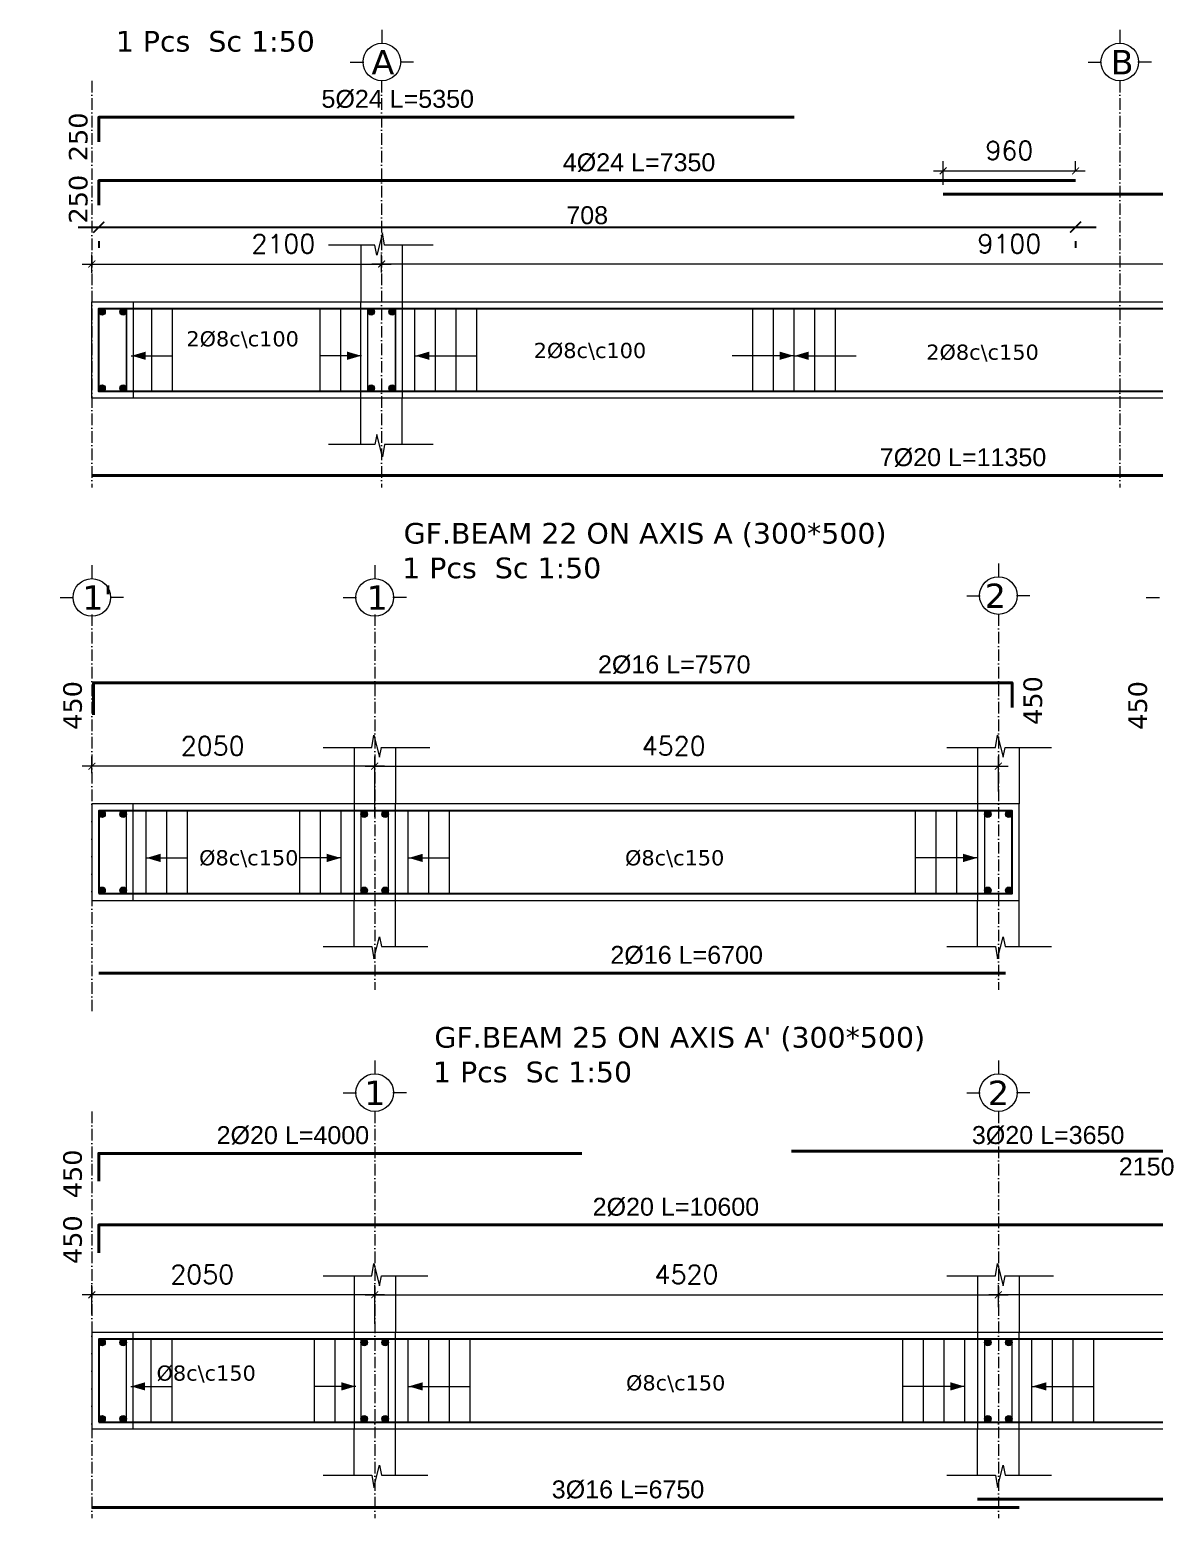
# Model space of a CAD drawing. Header units: inches. Extents: x -26151 to 62940, y -10194 to 246332.
# Drawn here: x 884 to 1699, y 113458 to 114537 of the extents above; entities that cross this region are included whole.
import ezdxf

# ---------------------------------------------------------------- set-up
doc = ezdxf.new("R2010")
doc.units = ezdxf.units.IN
doc.header["$LTSCALE"] = 0.7
doc.header["$MEASUREMENT"] = 0
doc.linetypes.add('ACAD_ISO10W100', pattern=[18, 12, -3, 0, -3])
doc.layers.get('0').update_dxf_attribs({"lineweight": 13})
doc.layers.get('Defpoints').update_dxf_attribs({"lineweight": 5})
for name, color, linetype, lineweight in [('axis', 254, 'ACAD_ISO10W100', 9), ('BEAM FRAME', 5, 'Continuous', 18), ('COLUMN', 4, 'Continuous', 20), ('elevline', 30, 'Continuous', 20), ('FRAME 070', 5, 'Continuous', 60), ('hach', 9, 'Continuous', 9), ('hatch', 9, 'Continuous', 9), ('renforcment', 141, 'Continuous', 40), ('tex', 3, 'Continuous', 25), ('TEXT', 3, 'Continuous', 25), ('top rein. extension', 50, 'Continuous', 20), ('top renforcment', 7, 'Continuous', 40)]:
    doc.layers.add(name, color=color, linetype=linetype, lineweight=lineweight)
doc.styles.add('100', font='romans.shx', dxfattribs={"height": 13.5})
doc.styles.add('romanc', font='verdana.ttf', dxfattribs={"height": 250})
doc.styles.get("Standard").update_dxf_attribs({"font": 'arial.ttf', "height": 13})
doc.dimstyles.new('100', dxfattribs={"dimtxt": 13.5, "dimasz": 5, "dimexe": 7, "dimexo": 7, "dimgap": 8, "dimtad": 1, "dimdec": 0, "dimlfac": 10, "dimzin": 4, "dimdsep": 46, "dimtxsty": '100', "dimblk": 'ARCHTICK', "dimcen": 0.09, "dimdle": 7, "dimclrd": 1, "dimclre": 8, "dimclrt": 2, "dimadec": 0, "dimazin": 1, "dimtfac": 1, "dimtdec": 0, "dimtix": 1, "dimtofl": 0, "dimtmove": 0, "dimatfit": 3, "dimldrblk": 'ARCHTICK', "dimfxl": 0, "dimtolj": 1, "dimtzin": 0, "dimlwd": -1, "dimlwe": -1, "dimarcsym": 0})
doc.dimstyles.get("Standard").update_dxf_attribs({"dimtxt": 13, "dimasz": 5, "dimexe": 0.18, "dimexo": 0.0625, "dimgap": 6, "dimtad": 1, "dimdec": 0, "dimlfac": 10, "dimzin": 0, "dimdsep": 46, "dimtxsty": 'Standard', "dimblk": 'ARCHTICK', "dimcen": 0.09, "dimse1": 1, "dimse2": 1, "dimclrd": 1, "dimclre": 7, "dimclrt": 3, "dimadec": 0, "dimazin": 0, "dimtfac": 1, "dimtdec": 0, "dimtix": 1, "dimtofl": 0, "dimtmove": 0, "dimatfit": 3, "dimldrblk": 'ARCHTICK', "dimfxl": 0, "dimtolj": 1, "dimtzin": 0, "dimarcsym": 0})
doc.dimstyles.new('STANDARD$0', dxfattribs={"dimscale": 0, "dimtxt": 50, "dimasz": 8, "dimexe": 15, "dimexo": 0.0625, "dimgap": 2, "dimtad": 1, "dimdec": 0, "dimzin": 0, "dimdsep": 46, "dimtxsty": 'Standard', "dimblk1": 'ARCHTICK', "dimblk2": 'ARCHTICK', "dimsah": 1, "dimcen": 0.09, "dimdle": 15, "dimclrd": 3, "dimclre": 3, "dimclrt": 3, "dimazin": 0, "dimtfac": 1, "dimtdec": 0, "dimtofl": 0, "dimtmove": 1, "dimatfit": 3, "dimldrblk": 'ARCHTICK', "dimfxl": 0, "dimtolj": 1, "dimtzin": 0, "dimarcsym": 0})

# ---------------------------------------------------------------- blocks, each defined once
blk = doc.blocks.new('*D889')
at = {"layer": 'Defpoints', "color": 0, "transparency": 16777216}
for p in [(1596.8, 114417.6, -167.8), (2496.9, 114417.6, -221.1), (2496.9, 114417.6)]:
    blk.add_point(p, dxfattribs=at)
at = {"layer": 'TEXT', "color": 3, "transparency": 16777216, "insert": (1986.1, 114430.6), "char_height": 13, "attachment_point": 5}
blk.add_mtext('\\A1;4%%C24 L=9390', dxfattribs=at)
blk = doc.blocks.new('_ArchTick')
at = {"color": 0, "linetype": 'ByBlock', "lineweight": 0, "const_width": 0.15}
blk.add_lwpolyline([(-0.5, -0.5), (0.5, 0.5)], dxfattribs=at)
blk = doc.blocks.new('*D890')
at = {"color": 1, "transparency": 16777216}
blk.add_line((2055.8, 114367.1), (1131.8, 114367.1), dxfattribs=at)
at = {"color": 8, "transparency": 16777216}
for p, q in [((1138.8, 114361.1), (1138.8, 114374.1)), ((2048.8, 114360.5), (2048.8, 114374.1))]:
    blk.add_line(p, q, dxfattribs=at)
at = {"layer": 'Defpoints', "color": 0, "transparency": 16777216}
for p in [(1138.8, 114367.1), (1138.8, 114354.1), (2048.8, 114353.5)]:
    blk.add_point(p, dxfattribs=at)
at = {"color": 1, "transparency": 16777216, "xscale": 5, "yscale": 5, "zscale": 5, "rotation": 180}
blk.add_blockref('_ArchTick', (1138.8, 114367.1), dxfattribs=at)
at = {"color": 1, "transparency": 16777216, "xscale": 5, "yscale": 5, "zscale": 5}
blk.add_blockref('_ArchTick', (2048.8, 114367.1), dxfattribs=at)
at = {"color": 2, "transparency": 16777216, "insert": (1593.8, 114381.8), "char_height": 13.5, "attachment_point": 5, "style": '100'}
blk.add_mtext('\\A1;9100', dxfattribs=at)
blk = doc.blocks.new('*D891')
at = {"layer": 'Defpoints', "color": 0, "transparency": 16777216}
for p in [(902.8, 114427.6, -218.5), (1677.8, 114427.6, -157.8), (1677.8, 114427.6)]:
    blk.add_point(p, dxfattribs=at)
at = {"layer": 'TEXT', "color": 3, "transparency": 16777216, "insert": (1325.4, 114440.6), "char_height": 13, "attachment_point": 5}
blk.add_mtext('\\A1;4%%C24 L=7350', dxfattribs=at)
blk = doc.blocks.new('*D940')
at = {"color": 8, "transparency": 16777216}
for p, q in [((1545.8, 114424.6), (1545.8, 114441.6)), ((1641.8, 114434.6), (1641.8, 114441.6))]:
    blk.add_line(p, q, dxfattribs=at)
at = {"color": 1, "transparency": 16777216}
blk.add_line((1538.8, 114434.6), (1648.8, 114434.6), dxfattribs=at)
at = {"layer": 'Defpoints', "color": 0, "transparency": 16777216}
for p in [(1641.8, 114434.6), (1641.8, 114427.6), (1545.8, 114417.6)]:
    blk.add_point(p, dxfattribs=at)
at = {"color": 1, "transparency": 16777216, "xscale": 5, "yscale": 5, "zscale": 5, "rotation": 180}
blk.add_blockref('_ArchTick', (1545.8, 114434.6), dxfattribs=at)
at = {"color": 1, "transparency": 16777216, "xscale": 5, "yscale": 5, "zscale": 5}
blk.add_blockref('_ArchTick', (1641.8, 114434.6), dxfattribs=at)
at = {"color": 2, "transparency": 16777216, "insert": (1593.8, 114449.4), "char_height": 13.5, "attachment_point": 5, "style": '100'}
blk.add_mtext('\\A1;960', dxfattribs=at)
blk = doc.blocks.new('*D894')
at = {"color": 1, "transparency": 16777216}
blk.add_line((921.8, 114367.1), (1145.8, 114367.1), dxfattribs=at)
at = {"color": 8, "transparency": 16777216}
for p, q in [((928.8, 114360.7), (928.8, 114374.1)), ((1138.8, 114360.9), (1138.8, 114374.1))]:
    blk.add_line(p, q, dxfattribs=at)
at = {"layer": 'Defpoints', "color": 0, "transparency": 16777216}
for p in [(1138.8, 114367.1), (928.8, 114353.7), (1138.8, 114353.9)]:
    blk.add_point(p, dxfattribs=at)
at = {"color": 1, "transparency": 16777216, "xscale": 5, "yscale": 5, "zscale": 5, "rotation": 180}
blk.add_blockref('_ArchTick', (928.8, 114367.1), dxfattribs=at)
at = {"color": 1, "transparency": 16777216, "xscale": 5, "yscale": 5, "zscale": 5}
blk.add_blockref('_ArchTick', (1138.8, 114367.1), dxfattribs=at)
at = {"color": 2, "transparency": 16777216, "insert": (1067.6, 114381.8), "char_height": 13.5, "attachment_point": 5, "style": '100'}
blk.add_mtext('\\A1;2100', dxfattribs=at)
blk = doc.blocks.new('*D895')
at = {"layer": 'Defpoints', "color": 0, "transparency": 16777216}
for p in [(928.8, 114213.8, -37100.9), (928.8, 114213.8), (2058.8, 114213.8, -13652.7)]:
    blk.add_point(p, dxfattribs=at)
at = {"layer": 'TEXT', "color": 3, "transparency": 16777216, "insert": (1560.2, 114226.8), "char_height": 13, "attachment_point": 5}
blk.add_mtext('\\A1;7%%C20 L=11350', dxfattribs=at)
blk = doc.blocks.new('*D901')
at = {"layer": 'Defpoints', "color": 0, "transparency": 16777216}
for p in [(902.8, 114473.6, -218.5), (1437.8, 114473.6, -157.8), (1437.8, 114473.6)]:
    blk.add_point(p, dxfattribs=at)
at = {"layer": 'TEXT', "color": 3, "transparency": 16777216, "insert": (1150.5, 114486.6), "char_height": 13, "attachment_point": 5}
blk.add_mtext('\\A1;5%%C24 L=5350', dxfattribs=at)
blk = doc.blocks.new('*D908')
at = {"color": 8, "transparency": 16777216}
for p, q in [((1133.8, 113966.4), (1133.8, 114010)), ((1585.8, 113984.8), (1585.8, 114010))]:
    blk.add_line(p, q, dxfattribs=at)
at = {"color": 1, "transparency": 16777216}
blk.add_line((1126.8, 114003), (1592.8, 114003), dxfattribs=at)
at = {"layer": 'Defpoints', "color": 0, "transparency": 16777216}
for p in [(1585.8, 114003), (1585.8, 113977.8), (1133.8, 113959.4)]:
    blk.add_point(p, dxfattribs=at)
at = {"color": 1, "transparency": 16777216, "xscale": 5, "yscale": 5, "zscale": 5, "rotation": 180}
blk.add_blockref('_ArchTick', (1133.8, 114003), dxfattribs=at)
at = {"color": 1, "transparency": 16777216, "xscale": 5, "yscale": 5, "zscale": 5}
blk.add_blockref('_ArchTick', (1585.8, 114003), dxfattribs=at)
at = {"color": 2, "transparency": 16777216, "insert": (1350.5, 114017.7), "char_height": 13.5, "attachment_point": 5, "style": '100'}
blk.add_mtext('\\A1;4520', dxfattribs=at)
blk = doc.blocks.new('*D909')
at = {"layer": 'Defpoints', "color": 0, "transparency": 16777216}
for p in [(933.8, 113853, -13870.6), (1591, 113853, -37318.8), (1591, 113853)]:
    blk.add_point(p, dxfattribs=at)
at = {"layer": 'TEXT', "color": 3, "transparency": 16777216, "insert": (1359.9, 113866), "char_height": 13, "attachment_point": 5}
blk.add_mtext('\\A1;2%%C16 L=6700', dxfattribs=at)
blk = doc.blocks.new('*D910')
at = {"layer": 'Defpoints', "color": 0, "transparency": 16777216}
for p in [(883.8, 114063.6, 46.4), (883.8, 114063.6), (1641, 114063.6, -440.4)]:
    blk.add_point(p, dxfattribs=at)
at = {"layer": 'TEXT', "color": 3, "transparency": 16777216, "insert": (1350.9, 114076.6), "char_height": 13, "attachment_point": 5}
blk.add_mtext('\\A1;2%%C16 L=7570', dxfattribs=at)
blk = doc.blocks.new('*D911')
at = {"color": 8, "transparency": 16777216}
for p, q in [((928.8, 113997.9), (928.8, 114010)), ((1133.8, 113966.4), (1133.8, 114010))]:
    blk.add_line(p, q, dxfattribs=at)
at = {"color": 1, "transparency": 16777216}
blk.add_line((1140.8, 114003), (921.8, 114003), dxfattribs=at)
at = {"layer": 'Defpoints', "color": 0, "transparency": 16777216}
for p in [(928.8, 114003), (928.8, 113990.9), (1133.8, 113959.4)]:
    blk.add_point(p, dxfattribs=at)
at = {"color": 1, "transparency": 16777216, "xscale": 5, "yscale": 5, "zscale": 5, "rotation": 180}
blk.add_blockref('_ArchTick', (928.8, 114003), dxfattribs=at)
at = {"color": 1, "transparency": 16777216, "xscale": 5, "yscale": 5, "zscale": 5}
blk.add_blockref('_ArchTick', (1133.8, 114003), dxfattribs=at)
at = {"color": 2, "transparency": 16777216, "insert": (1016.4, 114017.7), "char_height": 13.5, "attachment_point": 5, "style": '100'}
blk.add_mtext('\\A1;2050', dxfattribs=at)
blk = doc.blocks.new('*D922')
at = {"layer": 'Defpoints', "color": 0, "transparency": 16777216}
for p in [(1487.8, 114063.6, 264.3), (1487.8, 114063.6), (2663, 114063.6, -440.4)]:
    blk.add_point(p, dxfattribs=at)
at = {"layer": 'TEXT', "color": 3, "transparency": 16777216, "insert": (2256, 114076.6), "char_height": 13, "attachment_point": 5}
blk.add_mtext('\\A1;3%%C16 L=11752', dxfattribs=at)
blk = doc.blocks.new('*D924')
at = {"layer": 'Defpoints', "color": 0, "transparency": 16777216}
for p in [(883.8, 113670.4, -218.4), (883.8, 113670.4), (1933.8, 113670.4, -167.8)]:
    blk.add_point(p, dxfattribs=at)
at = {"layer": 'TEXT', "color": 3, "transparency": 16777216, "insert": (1352.1, 113683.4), "char_height": 13, "attachment_point": 5}
blk.add_mtext('\\A1;2%%C20 L=10600', dxfattribs=at)
blk = doc.blocks.new('*D927')
at = {"color": 1, "transparency": 16777216}
blk.add_line((2232.8, 113619.8), (1578.8, 113619.8), dxfattribs=at)
at = {"color": 8, "transparency": 16777216}
for p, q in [((1585.8, 113610.9), (1585.8, 113626.8)), ((2225.8, 113613.3), (2225.8, 113626.8))]:
    blk.add_line(p, q, dxfattribs=at)
at = {"layer": 'Defpoints', "color": 0, "transparency": 16777216}
for p in [(1585.8, 113619.8), (1585.8, 113603.9), (2225.8, 113606.3)]:
    blk.add_point(p, dxfattribs=at)
at = {"color": 1, "transparency": 16777216, "xscale": 5, "yscale": 5, "zscale": 5, "rotation": 180}
blk.add_blockref('_ArchTick', (1585.8, 113619.8), dxfattribs=at)
at = {"color": 1, "transparency": 16777216, "xscale": 5, "yscale": 5, "zscale": 5}
blk.add_blockref('_ArchTick', (2225.8, 113619.8), dxfattribs=at)
at = {"color": 2, "transparency": 16777216, "insert": (1905.8, 113634.6), "char_height": 13.5, "attachment_point": 5, "style": '100'}
blk.add_mtext('\\A1;6400', dxfattribs=at)
blk = doc.blocks.new('*D928')
at = {"color": 1, "transparency": 16777216}
blk.add_line((1126.8, 113619.8), (1592.8, 113619.8), dxfattribs=at)
at = {"color": 8, "transparency": 16777216}
for p, q in [((1133.8, 113598.7), (1133.8, 113626.8)), ((1585.8, 113610.9), (1585.8, 113626.8))]:
    blk.add_line(p, q, dxfattribs=at)
at = {"layer": 'Defpoints', "color": 0, "transparency": 16777216}
for p in [(1585.8, 113619.8), (1585.8, 113603.9), (1133.8, 113591.7)]:
    blk.add_point(p, dxfattribs=at)
at = {"color": 1, "transparency": 16777216, "xscale": 5, "yscale": 5, "zscale": 5, "rotation": 180}
blk.add_blockref('_ArchTick', (1133.8, 113619.8), dxfattribs=at)
at = {"color": 1, "transparency": 16777216, "xscale": 5, "yscale": 5, "zscale": 5}
blk.add_blockref('_ArchTick', (1585.8, 113619.8), dxfattribs=at)
at = {"color": 2, "transparency": 16777216, "insert": (1359.8, 113634.6), "char_height": 13.5, "attachment_point": 5, "style": '100'}
blk.add_mtext('\\A1;4520', dxfattribs=at)
blk = doc.blocks.new('*D929')
at = {"layer": 'Defpoints', "color": 0, "transparency": 16777216}
for p in [(883.8, 113722.3, -218.4), (883.8, 113722.3), (1283.8, 113722.3, -209.5)]:
    blk.add_point(p, dxfattribs=at)
at = {"layer": 'TEXT', "color": 3, "transparency": 16777216, "insert": (1074.5, 113735.3), "char_height": 13, "attachment_point": 5}
blk.add_mtext('\\A1;2%%C20 L=4000', dxfattribs=at)
blk = doc.blocks.new('*D930')
at = {"layer": 'Defpoints', "color": 0, "transparency": 16777216}
for p in [(928.8, 113465.5, -13652.7), (1593.8, 113465.5, -37100.9), (1593.8, 113465.5)]:
    blk.add_point(p, dxfattribs=at)
at = {"layer": 'TEXT', "color": 3, "transparency": 16777216, "insert": (1317.4, 113478.5), "char_height": 13, "attachment_point": 5}
blk.add_mtext('\\A1;3%%C16 L=6750', dxfattribs=at)
blk = doc.blocks.new('*D931')
at = {"layer": 'Defpoints', "color": 0, "transparency": 16777216}
for p in [(1575.8, 113471.7, -13652.7), (2235.8, 113471.7, -37100.9), (2235.8, 113471.7)]:
    blk.add_point(p, dxfattribs=at)
at = {"layer": 'TEXT', "color": 3, "transparency": 16777216, "insert": (1923.2, 113484.7), "char_height": 13, "attachment_point": 5}
blk.add_mtext('\\A1;3%%C20 L=6700', dxfattribs=at)
blk = doc.blocks.new('*D932')
at = {"color": 1, "transparency": 16777216}
blk.add_line((1140.8, 113619.8), (921.8, 113619.8), dxfattribs=at)
at = {"color": 8, "transparency": 16777216}
for p, q in [((928.8, 113605.5), (928.8, 113626.8)), ((1133.8, 113598.7), (1133.8, 113626.8))]:
    blk.add_line(p, q, dxfattribs=at)
at = {"layer": 'Defpoints', "color": 0, "transparency": 16777216}
for p in [(928.8, 113619.8), (928.8, 113598.5), (1133.8, 113591.7)]:
    blk.add_point(p, dxfattribs=at)
at = {"color": 1, "transparency": 16777216, "xscale": 5, "yscale": 5, "zscale": 5, "rotation": 180}
blk.add_blockref('_ArchTick', (928.8, 113619.8), dxfattribs=at)
at = {"color": 1, "transparency": 16777216, "xscale": 5, "yscale": 5, "zscale": 5}
blk.add_blockref('_ArchTick', (1133.8, 113619.8), dxfattribs=at)
at = {"color": 2, "transparency": 16777216, "insert": (1008.8, 113634.6), "char_height": 13.5, "attachment_point": 5, "style": '100'}
blk.add_mtext('\\A1;2050', dxfattribs=at)
blk = doc.blocks.new('*D935')
at = {"layer": 'Defpoints', "color": 0, "transparency": 16777216}
for p in [(1435.8, 113724, -203.1), (1435.8, 113722.4), (1800.8, 113724, -189.9)]:
    blk.add_point(p, dxfattribs=at)
at = {"layer": 'TEXT', "color": 3, "transparency": 16777216, "insert": (1621.9, 113735.4), "char_height": 13, "attachment_point": 5}
blk.add_mtext('\\A1;3%%C20 L=3650', dxfattribs=at)
blk = doc.blocks.new('*D936')
at = {"layer": 'Defpoints', "color": 0, "transparency": 16777216}
for p in [(1585.8, 113722.4), (1800.8, 113722.4), (1800.8, 113700)]:
    blk.add_point(p, dxfattribs=at)
at = {"layer": 'TEXT', "color": 3, "transparency": 16777216, "insert": (1693.3, 113712.7), "char_height": 13, "attachment_point": 5}
blk.add_mtext('\\A1;2150', dxfattribs=at)
blk = doc.blocks.new('*D1831')
at = {"layer": 'Defpoints', "color": 0, "transparency": 16777216}
for p in [(933.8, 114427.6, -156.3), (1641.8, 114427.6, -156.3), (1641.8, 114393.8)]:
    blk.add_point(p, dxfattribs=at)
at = {"layer": 'hach', "color": 3, "lineweight": -2, "transparency": 16777216}
for p, q in [((918.8, 114393.8), (1656.8, 114393.8)), ((933.8, 114383.6), (933.8, 114378.8)), ((1641.8, 114383.6), (1641.8, 114378.8))]:
    blk.add_line(p, q, dxfattribs=at)
at = {"layer": 'hach', "color": 3, "lineweight": -2, "transparency": 16777216, "xscale": 8, "yscale": 8, "zscale": 8, "rotation": 180}
blk.add_blockref('_ArchTick', (933.8, 114393.8), dxfattribs=at)
at = {"layer": 'hach', "color": 3, "lineweight": -2, "transparency": 16777216, "xscale": 8, "yscale": 8, "zscale": 8}
blk.add_blockref('_ArchTick', (1641.8, 114393.8), dxfattribs=at)
at = {"layer": 'hach', "color": 3, "transparency": 16777216, "insert": (1287.8, 114402.4), "char_height": 13, "attachment_point": 5}
blk.add_mtext('\\A1;708', dxfattribs=at)
blk = doc.blocks.new('*D1875')
at = {"layer": 'Defpoints', "color": 0, "transparency": 16777216}
for p in [(1226.9, 113853, -13652.7), (2302.1, 113853, -37318.8), (2302.1, 113853)]:
    blk.add_point(p, dxfattribs=at)
at = {"layer": 'TEXT', "color": 3, "transparency": 16777216, "insert": (1906.9, 113866), "char_height": 13, "attachment_point": 5}
blk.add_mtext('\\A1;3%%C16 L=4820', dxfattribs=at)

msp = doc.modelspace()

# ---------------------------------------------------------------- hatches: boundary and pattern name
at = {"layer": 'elevline'}
for points in [[(938.57, 114332.38, 1), (933.81, 114332.38, 1)], [(949.06, 114332.38, -1), (953.81, 114332.38, -1)], [(1133.57, 114332.38, 1), (1128.81, 114332.38, 1)], [(1144.05, 114332.38, -1), (1148.81, 114332.38, -1)], [(938.57, 114277.13, -1), (933.81, 114277.13, -1)], [(949.06, 114277.13, 1), (953.81, 114277.13, 1)], [(1133.57, 114277.13, -1), (1128.81, 114277.13, -1)], [(1144.05, 114277.13, 1), (1148.81, 114277.13, 1)], [(938.57, 113968.3, 1), (933.81, 113968.3, 1)], [(949.06, 113968.3, -1), (953.81, 113968.3, -1)], [(1128.57, 113968.3, 1), (1123.81, 113968.3, 1)], [(1139.06, 113968.3, -1), (1143.81, 113968.3, -1)], [(1580.57, 113968.3, 1), (1575.81, 113968.3, 1)], [(1591.06, 113968.3, -1), (1595.81, 113968.3, -1)], [(938.57, 113913.06, -1), (933.81, 113913.06, -1)], [(949.06, 113913.06, 1), (953.81, 113913.06, 1)], [(1128.57, 113913.06, -1), (1123.81, 113913.06, -1)], [(1139.06, 113913.06, 1), (1143.81, 113913.06, 1)], [(1580.57, 113913.06, -1), (1575.81, 113913.06, -1)], [(1591.06, 113913.06, 1), (1595.81, 113913.06, 1)], [(938.57, 113585.17, 1), (933.81, 113585.17, 1)], [(949.06, 113585.17, -1), (953.81, 113585.17, -1)], [(1128.57, 113585.17, 1), (1123.81, 113585.17, 1)], [(1139.06, 113585.17, -1), (1143.81, 113585.17, -1)], [(1580.57, 113585.17, 1), (1575.81, 113585.17, 1)], [(1591.06, 113585.17, -1), (1595.81, 113585.17, -1)], [(938.57, 113529.93, -1), (933.81, 113529.93, -1)], [(949.06, 113529.93, 1), (953.81, 113529.93, 1)], [(1128.57, 113529.93, -1), (1123.81, 113529.93, -1)], [(1139.06, 113529.93, 1), (1143.81, 113529.93, 1)], [(1580.57, 113529.93, -1), (1575.81, 113529.93, -1)], [(1591.06, 113529.93, 1), (1595.81, 113529.93, 1)]]:
    msp.add_hatch(color=256, dxfattribs=at).paths.add_polyline_path(points)

# ---------------------------------------------------------------- linework, layer by layer
at = {"layer": 'axis'}
for p, q in [((928.81, 114499.95, -156.28), (928.81, 114205.02, -156.28)), ((1138.81, 114499.95, -156.28), (1138.81, 114205.02, -156.28)), ((1673.81, 114499.95, -156.28), (1673.81, 114205.02, -156.28)), ((928.81, 114113.11), (928.81, 113823.88, -217.91)), ((1133.81, 114113.11), (1133.81, 113840.94)), ((1585.81, 114113.11), (1585.81, 113840.94)), ((928.81, 113752.74), (928.81, 113457.81)), ((1133.81, 113752.74), (1133.81, 113457.81)), ((1585.81, 113752.74), (1585.81, 113457.81)), ((1585.81, 113752.74), (1585.81, 113457.81))]:
    msp.add_line(p, q, dxfattribs=at)
at = {"layer": 'BEAM FRAME'}
for points, elevation in [([(3863.81, 114269.76), (928.81, 114269.76), (928.81, 114339.76), (3863.81, 114339.76)], 61.63), ([(928.81, 113905.68), (1600.81, 113905.68), (1600.81, 113975.68), (928.81, 113975.68)], 217.91), ([(928.81, 113522.55), (2692.81, 113522.55), (2692.81, 113592.55), (928.81, 113592.55)], 217.91)]:
    msp.add_lwpolyline(points, close=True, dxfattribs=dict(at, elevation=elevation))
at = {"layer": 'COLUMN', "lineweight": 20}
for p, q in [((1123.81, 114380.68, 61.63), (1123.81, 114339.76, 61.63)), ((1153.81, 114380.68, 61.63), (1153.81, 114339.76, 61.63)), ((1123.81, 114236.33, 61.63), (1123.81, 114269.76, 61.63)), ((1153.81, 114236.33, 61.63), (1153.81, 114269.76, 61.63)), ((1118.81, 114016.61, 217.91), (1118.81, 113975.68, 217.91)), ((1148.81, 114016.61, 217.91), (1148.81, 113975.68, 217.91)), ((1570.81, 114016.61, 217.91), (1570.81, 113975.68, 217.91)), ((1600.81, 114016.61, 217.91), (1600.81, 113975.68, 217.91)), ((1118.81, 113872.25, 217.91), (1118.81, 113905.68, 217.91)), ((1148.81, 113872.25, 217.91), (1148.81, 113905.68, 217.91)), ((1570.81, 113872.25, 217.91), (1570.81, 113905.68, 217.91)), ((1600.81, 113872.25, 217.91), (1600.81, 113905.68, 217.91)), ((1118.81, 113633.48, 217.91), (1118.81, 113592.55, 217.91)), ((1148.81, 113633.48, 217.91), (1148.81, 113592.55, 217.91)), ((1570.81, 113633.48, 217.91), (1570.81, 113592.55, 217.91)), ((1600.81, 113633.48, 217.91), (1600.81, 113592.55, 217.91)), ((1118.81, 113489.12, 217.91), (1118.81, 113522.55, 217.91)), ((1148.81, 113489.12, 217.91), (1148.81, 113522.55, 217.91)), ((1570.81, 113489.12, 217.91), (1570.81, 113522.55, 217.91)), ((1600.81, 113489.12, 217.91), (1600.81, 113522.55, 217.91))]:
    msp.add_line(p, q, dxfattribs=at)
at = {"layer": 'elevline'}
for p, q in [((953.85, 114274.76, -156.28), (953.85, 114334.76, -156.28)), ((972.31, 114274.76, -156.28), (972.31, 114334.76, -156.28)), ((987.31, 114274.76, -156.28), (987.31, 114334.76, -156.28)), ((1094.32, 114274.76, -156.28), (1094.32, 114334.76, -156.28)), ((1109.32, 114274.76, -156.28), (1109.32, 114334.76, -156.28)), ((1148.85, 114274.76, -156.28), (1148.85, 114334.76, -156.28)), ((1162.92, 114274.76, -156.28), (1162.92, 114334.76, -156.28)), ((1177.88, 114274.76, -156.28), (1177.88, 114334.76, -156.28)), ((1192.88, 114274.76, -156.28), (1192.88, 114334.76, -156.28)), ((1207.88, 114274.76, -156.28), (1207.88, 114334.76, -156.28)), ((1407.85, 114274.76, -156.28), (1407.85, 114334.76, -156.28)), ((1422.85, 114274.76, -156.28), (1422.85, 114334.76, -156.28)), ((1437.81, 114274.76, -156.28), (1437.81, 114334.76, -156.28)), ((1452.77, 114274.76, -156.28), (1452.77, 114334.76, -156.28)), ((1467.77, 114274.76, -156.28), (1467.77, 114334.76, -156.28)), ((968.12, 113910.68, -217.91), (968.12, 113970.68, -217.91)), ((983.08, 113910.68, -217.91), (983.08, 113970.68, -217.91)), ((998.08, 113910.68, -217.91), (998.08, 113970.68, -217.91)), ((1079.54, 113910.68), (1079.54, 113970.68)), ((1094.54, 113910.68), (1094.54, 113970.68)), ((1109.5, 113910.68), (1109.5, 113970.68)), ((1158.12, 113910.68), (1158.12, 113970.68)), ((1173.08, 113910.68), (1173.08, 113970.68)), ((1188.08, 113910.68), (1188.08, 113970.68)), ((1525.81, 113910.68), (1525.81, 113970.68)), ((1540.81, 113910.68), (1540.81, 113970.68)), ((1555.81, 113910.68), (1555.81, 113970.68)), ((971.9, 113527.55), (971.9, 113587.55)), ((986.9, 113527.55), (986.9, 113587.55)), ((1090.15, 113527.55), (1090.15, 113587.55)), ((1105.15, 113527.55), (1105.15, 113587.55)), ((1158.12, 113527.55), (1158.12, 113587.55)), ((1173.08, 113527.55), (1173.08, 113587.55)), ((1188.08, 113527.55), (1188.08, 113587.55)), ((1203.08, 113527.55), (1203.08, 113587.55)), ((1516.54, 113527.55), (1516.54, 113587.55)), ((1531.54, 113527.55), (1531.54, 113587.55)), ((1546.54, 113527.55), (1546.54, 113587.55)), ((1561.5, 113527.55), (1561.5, 113587.55)), ((1610.12, 113527.55), (1610.12, 113587.55)), ((1625.08, 113527.55), (1625.08, 113587.55)), ((1640.08, 113527.55), (1640.08, 113587.55)), ((1655.08, 113527.55), (1655.08, 113587.55))]:
    msp.add_line(p, q, dxfattribs=at)
for centre in [(936.19, 114332.38, -156.28), (951.43, 114332.38, -156.28), (1131.19, 114332.38, -156.28), (1146.43, 114332.38, -156.28), (936.19, 114277.13, -156.28), (951.43, 114277.13, -156.28), (1131.19, 114277.13, -156.28), (1146.43, 114277.13, -156.28), (936.19, 113968.3, -217.91), (951.43, 113968.3, -217.91), (1126.19, 113968.3), (1141.43, 113968.3), (1578.19, 113968.3), (1593.43, 113968.3), (936.19, 113913.06, -217.91), (951.43, 113913.06, -217.91), (1126.19, 113913.06), (1141.43, 113913.06), (1578.19, 113913.06), (1593.43, 113913.06), (936.19, 113585.17), (951.43, 113585.17), (1126.19, 113585.17), (1141.43, 113585.17), (1578.19, 113585.17), (1593.43, 113585.17), (936.19, 113529.93), (951.43, 113529.93), (1126.19, 113529.93), (1141.43, 113529.93), (1578.19, 113529.93), (1593.43, 113529.93)]:
    msp.add_circle(centre, 2.38, dxfattribs=at)
at = {"layer": 'FRAME 070', "lineweight": 20}
for p, q in [((1139.49, 114389.68, 61.63), (1135.31, 114373.61, 61.63)), ((1140.84, 114380.68, 61.63), (1139.49, 114389.68, 61.63)), ((1133.8, 114380.68, 61.63), (1100.41, 114380.68, 61.63)), ((1135.31, 114373.61, 61.63), (1133.8, 114380.68, 61.63)), ((1176.2, 114380.68, 61.63), (1140.84, 114380.68, 61.63)), ((1133.8, 114236.33, 61.63), (1100.41, 114236.33, 61.63)), ((1135.31, 114243.4, 61.63), (1133.8, 114236.33, 61.63)), ((1139.49, 114227.33, 61.63), (1135.31, 114243.4, 61.63)), ((1140.84, 114236.33, 61.63), (1139.49, 114227.33, 61.63)), ((1176.2, 114236.33, 61.63), (1140.84, 114236.33, 61.63)), ((1131.78, 114016.61, 217.91), (1133.13, 114025.61, 217.91)), ((1133.13, 114025.61, 217.91), (1137.31, 114009.53, 217.91)), ((1583.78, 114016.61, 217.91), (1585.13, 114025.61, 217.91)), ((1585.13, 114025.61, 217.91), (1589.31, 114009.53, 217.91)), ((1096.42, 114016.61, 217.91), (1131.78, 114016.61, 217.91)), ((1137.31, 114009.53, 217.91), (1138.82, 114016.61, 217.91)), ((1138.34, 114016.61, 217.91), (1173.7, 114016.61, 217.91)), ((1548.42, 114016.61, 217.91), (1583.78, 114016.61, 217.91)), ((1589.31, 114009.53, 217.91), (1590.82, 114016.61, 217.91)), ((1590.82, 114016.61, 217.91), (1624.21, 114016.61, 217.91)), ((1133.13, 113863.25, 217.91), (1137.31, 113879.33, 217.91)), ((1137.31, 113879.33, 217.91), (1138.82, 113872.25, 217.91)), ((1585.13, 113863.25, 217.91), (1589.31, 113879.33, 217.91)), ((1589.31, 113879.33, 217.91), (1590.82, 113872.25, 217.91)), ((1096.42, 113872.25, 217.91), (1131.78, 113872.25, 217.91)), ((1131.78, 113872.25, 217.91), (1133.13, 113863.25, 217.91)), ((1138.82, 113872.25, 217.91), (1172.21, 113872.25, 217.91)), ((1548.42, 113872.25, 217.91), (1583.78, 113872.25, 217.91)), ((1583.78, 113872.25, 217.91), (1585.13, 113863.25, 217.91)), ((1590.82, 113872.25, 217.91), (1624.21, 113872.25, 217.91)), ((1131.78, 113633.48, 217.91), (1133.13, 113642.48, 217.91)), ((1133.13, 113642.48, 217.91), (1137.31, 113626.4, 217.91)), ((1583.78, 113633.48, 217.91), (1585.13, 113642.48, 217.91)), ((1585.13, 113642.48, 217.91), (1589.31, 113626.4, 217.91)), ((1096.42, 113633.48, 217.91), (1131.78, 113633.48, 217.91)), ((1137.31, 113626.4, 217.91), (1138.82, 113633.48, 217.91)), ((1138.82, 113633.48, 217.91), (1172.21, 113633.48, 217.91)), ((1548.42, 113633.48, 217.91), (1583.78, 113633.48, 217.91)), ((1589.31, 113626.4, 217.91), (1590.82, 113633.48, 217.91)), ((1590.34, 113633.48, 217.91), (1625.7, 113633.48, 217.91)), ((1133.13, 113480.12, 217.91), (1137.31, 113496.2, 217.91)), ((1137.31, 113496.2, 217.91), (1138.82, 113489.12, 217.91)), ((1585.13, 113480.12, 217.91), (1589.31, 113496.2, 217.91)), ((1589.31, 113496.2, 217.91), (1590.82, 113489.12, 217.91)), ((1096.42, 113489.12, 217.91), (1131.78, 113489.12, 217.91)), ((1131.78, 113489.12, 217.91), (1133.13, 113480.12, 217.91)), ((1138.82, 113489.12, 217.91), (1172.21, 113489.12, 217.91)), ((1548.42, 113489.12, 217.91), (1583.78, 113489.12, 217.91)), ((1583.78, 113489.12, 217.91), (1585.13, 113480.12, 217.91)), ((1590.82, 113489.12, 217.91), (1624.21, 113489.12, 217.91))]:
    msp.add_line(p, q, dxfattribs=at)
at = {"layer": 'FRAME 070', "lineweight": 15}
for points, elevation in [([(958.81, 114269.76), (928.81, 114269.76), (928.81, 114339.76), (958.81, 114339.76)], -156.28), ([(1153.81, 114269.76), (1123.81, 114269.76), (1123.81, 114339.76), (1153.81, 114339.76)], -156.28), ([(928.81, 113905.68), (958.81, 113905.68), (958.81, 113975.68), (928.81, 113975.68)], -217.91)]:
    msp.add_lwpolyline(points, close=True, dxfattribs=dict(at, elevation=elevation))
for points in [[(1118.81, 113905.68), (1148.81, 113905.68), (1148.81, 113975.68), (1118.81, 113975.68)], [(1570.81, 113905.68), (1600.81, 113905.68), (1600.81, 113975.68), (1570.81, 113975.68)], [(928.81, 113522.55), (958.81, 113522.55), (958.81, 113592.55), (928.81, 113592.55)], [(1118.81, 113522.55), (1148.81, 113522.55), (1148.81, 113592.55), (1118.81, 113592.55)], [(1570.81, 113522.55), (1600.81, 113522.55), (1600.81, 113592.55), (1570.81, 113592.55)]]:
    msp.add_lwpolyline(points, close=True, dxfattribs=at)
at = {"layer": 'hatch'}
for p, q in [((1139.01, 114536.92, -156.28), (1139.01, 114527.19, -156.28)), ((1673.81, 114536.92, -156.28), (1673.81, 114527.19, -156.28)), ((1116.09, 114513.44, -156.28), (1125.82, 114513.44, -156.28)), ((1161.93, 114513.44, -156.28), (1152.2, 114513.44, -156.28)), ((1650.89, 114513.45, -156.28), (1660.62, 114513.45, -156.28)), ((1696.73, 114513.45, -156.28), (1687, 114513.45, -156.28)), ((928.81, 114148.72), (928.81, 114138.99)), ((1133.81, 114148.72), (1133.81, 114138.99)), ((1585.81, 114150.08), (1585.81, 114140.35)), ((905.89, 114125.24), (915.62, 114125.24)), ((951.74, 114125.24), (942, 114125.24)), ((1110.89, 114125.24), (1120.62, 114125.24)), ((1156.74, 114125.24), (1147, 114125.24)), ((1562.89, 114126.61), (1572.62, 114126.61)), ((1608.74, 114126.61), (1599, 114126.61)), ((1692.89, 114125.24), (1702.62, 114125.24)), ((1133.81, 113789.72), (1133.81, 113779.98)), ((1585.81, 113789.72), (1585.81, 113779.98)), ((1110.89, 113766.24), (1120.62, 113766.24)), ((1156.74, 113766.24), (1147, 113766.24)), ((1562.89, 113766.24), (1572.62, 113766.24)), ((1608.74, 113766.24), (1599, 113766.24))]:
    msp.add_line(p, q, dxfattribs=at)
for centre in [(1139.01, 114513.57, -156.28), (1673.81, 114513.57, -156.28), (928.81, 114125.37), (1133.81, 114125.37), (1585.81, 114126.73), (1133.81, 113766.36), (1585.81, 113766.36)]:
    msp.add_circle(centre, 13.62, dxfattribs=at)
at = {"layer": 'renforcment', "lineweight": -2}
for points, elevation in [([(3858.81, 114274.76), (933.81, 114274.76), (933.81, 114334.76), (3858.81, 114334.76)], 61.63), ([(933.81, 113910.68), (1595.81, 113910.68), (1595.81, 113970.68), (933.81, 113970.68)], 217.91), ([(933.81, 113527.55), (2687.81, 113527.55), (2687.81, 113587.55), (933.81, 113587.55)], 217.91)]:
    msp.add_lwpolyline(points, close=True, dxfattribs=dict(at, elevation=elevation))
at = {"layer": 'top rein. extension'}
for p, q in [((957.35, 114300.59, -156.28), (987.31, 114300.59, -156.28)), ((1124.28, 114300.59, -156.28), (1094.32, 114300.59, -156.28)), ((1162.92, 114300.59, -156.28), (1207.88, 114300.59, -156.28)), ((1437.81, 114300.59, -156.28), (1392.85, 114300.59, -156.28)), ((1437.81, 114300.59, -156.28), (1482.77, 114300.59, -156.28)), ((968.12, 113936.52, -217.91), (998.08, 113936.52, -217.91)), ((1109.5, 113936.52), (1079.54, 113936.52)), ((1158.12, 113936.52), (1188.08, 113936.52)), ((1570.77, 113936.52), (1525.81, 113936.52)), ((956.94, 113553.39), (986.9, 113553.39)), ((1120.11, 113553.39), (1090.15, 113553.39)), ((1158.12, 113553.39), (1203.08, 113553.39)), ((1561.5, 113553.39), (1516.54, 113553.39)), ((1610.12, 113553.39), (1655.08, 113553.39))]:
    msp.add_line(p, q, dxfattribs=at)
for points in [[(967.83, 114303.59, -156.28), (957.7, 114300.59, -156.28), (967.83, 114297.59, -156.28)], [(1113.8, 114303.59, -156.28), (1123.93, 114300.59, -156.28), (1113.8, 114297.59, -156.28)], [(1173.4, 114303.59, -156.28), (1163.27, 114300.59, -156.28), (1173.4, 114297.59, -156.28)], [(1427.34, 114303.59, -156.28), (1437.46, 114300.59, -156.28), (1427.34, 114297.59, -156.28)], [(1448.28, 114303.59, -156.28), (1438.16, 114300.59, -156.28), (1448.28, 114297.59, -156.28)], [(978.6, 113939.52, -217.91), (968.47, 113936.52, -217.91), (978.6, 113933.52, -217.91)], [(1099.03, 113939.52), (1109.15, 113936.52), (1099.03, 113933.52)], [(1168.6, 113939.52), (1158.47, 113936.52), (1168.6, 113933.52)], [(1560.3, 113939.52), (1570.42, 113936.52), (1560.3, 113933.52)], [(967.42, 113556.39), (957.29, 113553.39), (967.42, 113550.39)], [(1109.64, 113556.39), (1119.77, 113553.39), (1109.64, 113550.39)], [(1168.6, 113556.39), (1158.47, 113553.39), (1168.6, 113550.39)], [(1551.03, 113556.39), (1561.15, 113553.39), (1551.03, 113550.39)], [(1620.6, 113556.39), (1610.47, 113553.39), (1620.6, 113550.39)]]:
    msp.add_solid(points, dxfattribs=at)
at = {"layer": 'top renforcment'}
for p, q in [((928.81, 114213.76, -156.28), (2063.81, 114213.76, -156.28)), ((1591.01, 113853.03, -217.91), (933.81, 113853.03, -217.91)), ((2240.81, 113471.67), (1570.81, 113471.67)), ((1600.81, 113465.53), (928.81, 113465.53))]:
    msp.add_line(p, q, dxfattribs=at)
at = {"layer": 'top renforcment', "elevation": -156.28}
for points in [[(1437.81, 114473.55), (933.81, 114473.55), (933.81, 114455.66)], [(1641.81, 114427.63), (933.81, 114427.63), (933.81, 114409.74)], [(2484.31, 114417.63), (1545.81, 114417.63)]]:
    msp.add_lwpolyline(points, dxfattribs=at)
at = {"layer": 'top renforcment', "lineweight": 15}
for points, elevation in [([(953.81, 114274.76), (933.81, 114274.76), (933.81, 114334.76), (953.81, 114334.76)], -156.28), ([(1148.81, 114274.76), (1128.81, 114274.76), (1128.81, 114334.76), (1148.81, 114334.76)], -156.28), ([(933.81, 113910.68), (953.81, 113910.68), (953.81, 113970.68), (933.81, 113970.68)], -217.91)]:
    msp.add_lwpolyline(points, close=True, dxfattribs=dict(at, elevation=elevation))
at = {"layer": 'top renforcment'}
for points in [[(930.11, 114040.28), (930.11, 114063.56), (1595.81, 114063.56), (1595.81, 114045.67)], [(933.81, 113702.06), (933.81, 113722.33), (1283.81, 113722.33)], [(1435.81, 113724), (1800.81, 113724)], [(933.81, 113650.15), (933.81, 113670.43), (1945.81, 113670.43)]]:
    msp.add_lwpolyline(points, dxfattribs=at)
at = {"layer": 'top renforcment', "lineweight": 15}
for points in [[(1123.81, 113910.68), (1143.81, 113910.68), (1143.81, 113970.68), (1123.81, 113970.68)], [(1575.81, 113910.68), (1595.81, 113910.68), (1595.81, 113970.68), (1575.81, 113970.68)], [(933.81, 113527.55), (953.81, 113527.55), (953.81, 113587.55), (933.81, 113587.55)], [(1123.81, 113527.55), (1143.81, 113527.55), (1143.81, 113587.55), (1123.81, 113587.55)], [(1575.81, 113527.55), (1595.81, 113527.55), (1595.81, 113587.55), (1575.81, 113587.55)]]:
    msp.add_lwpolyline(points, close=True, dxfattribs=at)

# ---------------------------------------------------------------- texts
at = {"layer": 'tex', "style": 'romanc'}
for s, p in [('2%%C8c\\c100', (997.31, 114307.41, -33592.46)), ('2%%C8c\\c100', (1249.02, 114298.96, -156.28)), ('2%%C8c\\c150', (1533.56, 114297.69, -33592.46)), ('%%C8c\\c150', (1006.55, 113931.15, -33654.09)), ('%%C8c\\c150', (1315.23, 113931.15, -33436.19)), ('%%C8c\\c150', (975.69, 113557.55, -33436.19)), ('%%C8c\\c150', (1315.95, 113550.48, -33436.19))]:
    msp.add_text(s, height=11, dxfattribs=at).set_placement(p)
at = {"layer": 'TEXT', "style": 'romanc'}
for s, height, p in [('1 Pcs  Sc 1:50 ', 15, (946.12, 114521.08, -156.28)), ('A', 17.6, (1131.48, 114504.65, -156.28)), ('B', 17.6, (1667.21, 114504.65, -156.28)), ('GF.BEAM 22 ON AXIS A (300*500)', 15, (1154.75, 114164.39)), ('1 Pcs  Sc 1:50 ', 15, (1153.73, 114139.29)), ("1'", 17.6, (921.79, 114116.45)), ('1', 17.6, (1127.89, 114116.45)), ('2', 17.6, (1575.93, 114117.81)), ("GF.BEAM 25 ON AXIS A' (300*500)", 15, (1177.06, 113798.97)), ('1 Pcs  Sc 1:50 ', 15, (1176.04, 113773.88)), ('1', 17.6, (1126.21, 113757.44)), ('2', 17.6, (1578.21, 113757.44))]:
    msp.add_text(s, height=height, dxfattribs=at).set_placement(p)
for s, p in [('250', (925.64, 114441.6, -73331.33)), ('250', (925.64, 114396.46, -73331.33)), ('450', (921.53, 114029.4, -72957.14)), ('450', (1617.49, 114032.96, -73392.95)), ('450', (1693.53, 114029.4, -72739.24)), ('450', (921.53, 113689.76, -72739.24)), ('450', (921.53, 113642.07, -72739.24))]:
    msp.add_text(s, height=13.5, rotation=90, dxfattribs=at).set_placement(p)

# ---------------------------------------------------------------- dimensions: what is measured, and where the dimension line sits
dim = msp.add_linear_dim(base=(1641.81, 114434.63, -156.28), p1=(1545.81, 114417.63, -156.28), p2=(1641.81, 114427.63, -156.28), angle=180, dimstyle='100')
dim.commit()
dim.dimension.update_dxf_attribs({"geometry": '*D940', "text_midpoint": (1593.81, 114449.38, -156.28)})
for base, p1, p2, picture, middle in [((1138.81, 114367.05, -156.28), (928.81, 114353.73, -156.28), (1138.81, 114353.94, -156.28), '*D894', (1067.61, 114367.05, -156.28)), ((1585.81, 114002.98), (1133.81, 113959.42), (1585.81, 113977.78), '*D908', (1350.47, 114002.98)), ((1585.81, 113619.85), (1133.81, 113591.66), (1585.81, 113603.94), '*D928', (1359.81, 113619.85))]:
    dim = msp.add_linear_dim(base=base, p1=p1, p2=p2, dimstyle='100')
    dim.commit()
    dim.dimension.update_dxf_attribs({"geometry": picture, "text_midpoint": middle, "dimtype": 160})
for base, p1, p2, picture, middle in [((1138.81, 114367.05, -156.28), (2048.81, 114353.46, -156.28), (1138.81, 114354.06, -156.28), '*D890', (1593.81, 114367.05, -156.28)), ((928.81, 114002.98), (1133.81, 113959.42), (928.81, 113990.9), '*D911', (1016.42, 114002.98)), ((928.81, 113619.85), (1133.81, 113591.66), (928.81, 113598.47), '*D932', (1008.81, 113619.85)), ((1585.81, 113619.85), (2225.81, 113606.26), (1585.81, 113603.94), '*D927', (1905.81, 113619.85))]:
    dim = msp.add_linear_dim(base=base, p1=p1, p2=p2, angle=180, dimstyle='100')
    dim.commit()
    dim.dimension.update_dxf_attribs({"geometry": picture, "text_midpoint": middle, "dimtype": 160})
at = {"layer": 'hach', "color": 1}
dim = msp.add_linear_dim(base=(1641.81, 114393.77), p1=(933.81, 114427.63, -156.28), p2=(1641.81, 114427.63, -156.28), dimstyle='STANDARD$0', override={"dimscale": 1, "dimfxl": 1.25}, dxfattribs=at)
dim.commit()
dim.dimension.update_dxf_attribs({"geometry": '*D1831', "text_midpoint": (1287.81, 114402.4)})
at = {"layer": 'TEXT'}
for base, p1, p2, angle, text, picture, middle in [((1437.81, 114473.55, -156.28), (902.81, 114473.55, -374.82), (1437.81, 114473.55, -314.06), 0, '5%%C24 L=<>', '*D901', (1150.49, 114473.55, -156.28)), ((1677.84, 114427.63, -156.28), (902.81, 114427.63, -374.82), (1677.84, 114427.63, -314.06), 0, '4%%C24 L=7350', '*D891', (1325.41, 114427.63, -156.28)), ((2496.85, 114417.63, -156.28), (1596.84, 114417.63, -324.04), (2496.85, 114417.63, -377.34), 0, '4%%C24 L=9390', '*D889', (1986.1, 114417.63, -156.28)), ((928.81, 114213.76, 12210.68), (2058.81, 114213.76, -1442), (928.81, 114213.76, -24890.2), 180, '7%%C20 L=11350', '*D895', (1560.22, 114213.76, 12210.68)), ((883.81, 114063.56), (1641.01, 114063.56, -440.37), (883.81, 114063.56, 46.39), 180, '2%%C16 L=7570', '*D910', (1350.91, 114063.56)), ((1487.82, 114063.56), (2663.02, 114063.56, -440.37), (1487.82, 114063.56, 264.29), 180, '3%%C16 L=<>', '*D922', (2256.02, 114063.56)), ((1591.01, 113853.03, 12366.96), (933.81, 113853.03, -1503.63), (1591.01, 113853.03, -24951.83), 0, '2%%C16 L=6700', '*D909', (1359.87, 113853.03, 12366.96)), ((2302.11, 113853.03, 12366.96), (1226.91, 113853.03, -1285.72), (2302.11, 113853.03, -24951.83), 0, '3%%C16 L=4820', '*D1875', (1906.85, 113853.03, 12366.96)), ((883.81, 113722.33), (1283.81, 113722.33, -209.54), (883.81, 113722.33, -218.39), 180, '2%%C20 L=<>', '*D929', (1074.52, 113722.33)), ((1435.81, 113722.44), (1800.81, 113724, -189.88), (1435.81, 113724, -203.15), 180, '3%%C20 L=<>', '*D935', (1621.86, 113722.44)), ((883.81, 113670.43), (1933.78, 113670.43, -167.76), (883.81, 113670.43, -218.39), 180, '2%%C20 L=10600', '*D924', (1352.07, 113670.43)), ((2235.81, 113471.67, 12366.96), (1575.81, 113471.67, -1285.72), (2235.81, 113471.67, -24733.92), 0, '3%%C20 L=6700', '*D931', (1923.2, 113471.67, 12366.96)), ((1593.81, 113465.53, 12366.96), (928.81, 113465.53, -1285.72), (1593.81, 113465.53, -24733.92), 0, '3%%C16 L=6750', '*D930', (1317.39, 113465.53, 12366.96))]:
    dim = msp.add_linear_dim(base=base, p1=p1, p2=p2, angle=angle, text=text, dimstyle='Standard', override={"dimsd1": 1, "dimsd2": 1, "dimfxl": 0.1, "dimfxlon": 1}, dxfattribs=at)
    dim.commit()
    dim.dimension.update_dxf_attribs({"geometry": picture, "text_midpoint": middle, "dimtype": 161})
dim = msp.add_linear_dim(base=(1800.81, 113700.04), p1=(1585.81, 113722.43), p2=(1800.81, 113722.43), dimstyle='Standard', override={"dimsd1": 1, "dimsd2": 1, "dimfxl": 0.1, "dimfxlon": 1}, dxfattribs=at)
dim.commit()
dim.dimension.update_dxf_attribs({"geometry": '*D936', "text_midpoint": (1693.31, 113712.67)})

doc.saveas('drawing.dxf')
